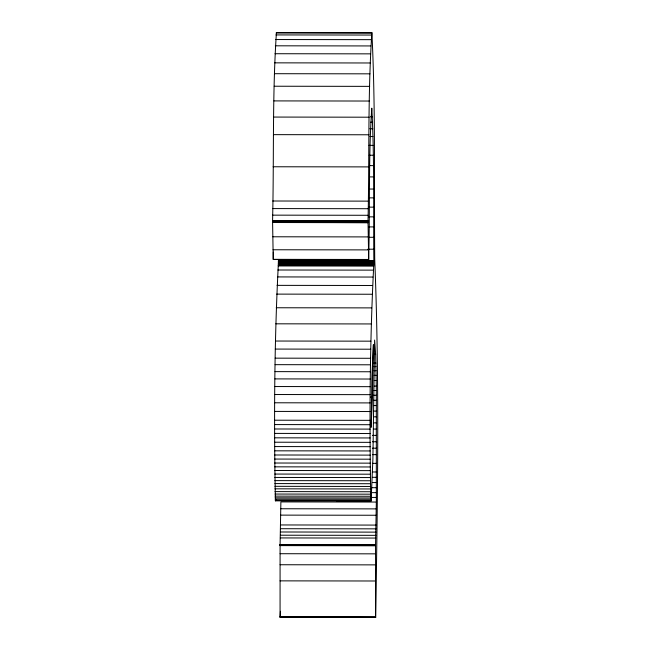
<?xml version="1.0" encoding="UTF-8"?>
<svg xmlns="http://www.w3.org/2000/svg" width="650" height="650" viewBox="0 0 650 650"><rect width="100%" height="100%" fill="white"/><g stroke="black" fill="none" stroke-linecap="round" stroke-linejoin="round"><path stroke-width="0.97" d="M278.395 262.827L373.839 263.209L278.395 263.071L278.403 261.243L373.848 261.373L373.848 260.829C373.336 209.958 374.498 158.941 371.792 108.16C368.42 156.967 370.037 206.269 368.745 255.231L368.688 259.569L273.236 259.447L272.569 220.894C274.081 158.178 272.236 95.022 276.437 32.5L371.881 32.63C375.627 107.957 374.026 183.714 374.725 259.188C379.478 378.503 377.674 498.119 375.619 617.5L280.166 617.37L280.069 616.679L280.085 545.074L280.881 501.914L376.334 502.044L376.317 386.092L375.659 354.299L374.611 340.056L372.889 459.298L371.118 500.874L275.405 500.849C273.886 421.704 274.284 342.379 278.387 263.307L373.839 263.445M278.403 261.243L278.403 260.423L373.848 260.561M368.688 259.577L368.014 221.024C369.452 158.299 367.729 95.16 371.881 32.63M370.849 500.979C369.338 421.858 369.728 342.566 373.839 263.526L278.387 263.477M375.619 617.5L375.537 545.277L376.334 502.044M373.848 261.641L278.403 261.511M373.848 262.186L278.395 262.056M373.848 262.706L278.395 262.576M273.325 252.062L273.244 259.374L368.696 259.456M372.458 397.126L373.384 344.63L371.954 375.993L371.077 427.375L372.458 397.126L370.427 397.118M280.434 611.26L280.166 617.37M275.949 499.346L275.405 500.849M276.144 33.036L371.589 33.166M275.917 34.921L371.361 35.051M275.616 39.536L371.061 39.666M275.316 45.809L370.768 45.939M275.023 53.723L370.476 53.852M274.755 62.847L370.199 62.977M274.487 73.702L369.939 73.832M274.227 86.231L369.679 86.361M273.967 100.904L369.419 101.034M370.435 116.781L372.466 116.789M273.723 117.065L369.168 117.203M370.614 122.184L372.645 122.192M369.761 128.765L372.808 128.765M273.488 134.648L368.932 134.778M369.923 136.524L372.962 136.524M369.054 145.356L373.116 145.364M369.192 155.228L373.254 155.236M369.322 165.612L373.384 165.62M273.106 166.766L368.558 166.896M369.436 176.906L373.498 176.914M368.517 189.044L373.596 189.053M368.582 197.86L373.661 197.868M272.756 201.004L368.201 201.134M368.631 207.147L373.709 207.155M272.683 208.585L368.127 208.715M272.618 215.15L368.071 215.28M368.68 216.848L373.758 216.856M272.569 220.894L368.014 221.024M272.569 221.073L368.014 221.114M272.569 221.171L368.014 221.301M272.569 221.366L368.014 221.398M272.561 221.471L368.014 221.601M272.561 221.577L368.014 221.707M272.561 221.748L368.014 221.812M272.561 221.812L368.014 222.016M272.561 221.951L368.014 222.146M272.561 222.081L368.014 222.268M272.561 222.203L368.014 222.446M272.569 222.365L368.014 222.601M272.569 222.511L368.014 222.714M368.713 226.907L373.791 226.915M272.821 236.779L368.274 236.909M368.737 237.291L373.815 237.299M367.746 249.202L373.839 249.21M273.057 249.762L368.501 249.893M278.403 260.699L373.848 260.829M278.403 260.967L373.848 261.097M278.395 261.787L373.848 261.918M278.395 262.316L373.848 262.446M278.387 263.624L373.839 263.689M278.387 263.754L373.831 263.827M278.379 263.908L373.831 263.949M278.379 263.981L373.831 264.079M278.346 264.737L373.791 264.867M278.298 265.428L373.75 265.558M278.249 265.947L373.701 266.086M277.899 270.002L373.352 270.132M277.477 276.924L372.921 277.054M277.046 285.358L372.491 285.488M276.673 294.117L372.125 294.247M276.226 307.759L371.67 307.889M275.803 323.814L371.256 323.944M275.446 341.031L370.89 341.169M275.308 349.074L370.752 349.213M373.628 354.299L375.659 354.299M275.178 358.158L370.622 358.288M373.904 363.082L375.936 363.09M275.096 364.666L370.541 364.796M373.986 366.616L376.017 366.616M374.067 370.703L376.098 370.703M275.023 371.629L370.467 371.759M374.148 375.326L376.179 375.326M274.95 378.901L370.402 379.031M374.221 380.469L376.252 380.469M374.286 386.092L376.317 386.092M274.893 386.539L370.338 386.677M373.319 390.512L376.366 390.52M274.836 394.526L370.281 394.656M373.36 395.249L376.407 395.257M373.392 400.278L376.439 400.278M274.787 402.781L370.24 402.911M373.425 405.567L376.472 405.576M373.457 411.092L376.504 411.101M274.747 411.409L370.191 411.539M373.474 416.829L376.521 416.829M274.714 420.209L370.159 420.339M373.498 422.874L376.537 422.882M274.698 424.58L370.142 424.71M373.506 429.065L376.553 429.073M274.69 428.984L370.134 429.114M274.682 433.404L370.126 433.534M372.499 435.362L376.561 435.37M274.674 437.824L370.126 437.954M372.499 441.748L376.561 441.756M274.674 442.219L370.126 442.349M274.682 446.566L370.126 446.704M372.499 448.183L376.561 448.191M274.682 450.824L370.134 450.954M372.491 454.642L376.553 454.651M274.69 454.992L370.142 455.122M274.706 459.062L370.159 459.192M274.723 463.019L370.175 463.149M372.474 463.344L376.537 463.352M274.739 466.838L370.191 466.968M274.763 470.503L370.216 470.632M372.45 471.973L376.512 471.981M274.787 474.061L370.24 474.199M372.426 477.311L376.488 477.319M274.82 477.441L370.264 477.571M274.852 480.618L370.297 480.748M372.401 482.56L376.464 482.568M274.885 483.584L370.329 483.714M274.918 486.322L370.37 486.46M371.361 487.703L376.439 487.703M274.958 488.824L370.411 488.962M275.007 491.611L370.459 491.741M371.329 492.643L376.407 492.651M275.064 494.049L370.508 494.179M275.121 496.129L370.565 496.259M371.296 497.429L376.374 497.437M275.178 497.835L370.622 497.965M275.234 499.159L370.687 499.289M275.316 500.346L370.768 500.484M336.594 500.825L371.118 500.874M280.816 508.755L376.269 508.885M280.743 515.125L376.196 515.255M280.613 524.956L376.058 525.086M280.548 528.718L376.001 528.848M280.483 531.992L375.936 532.131M280.41 535.21L375.854 535.34M280.329 537.932L375.773 538.062M280.093 544.489L375.546 544.619M280.093 544.619L375.546 544.643M280.093 544.765L375.537 544.789M280.085 544.879L375.537 544.952M280.085 545.009L375.537 545.074M280.085 545.147L375.537 545.204M280.085 545.293L375.537 545.35M280.085 545.374L375.537 545.504M280.085 545.521L375.537 545.577M280.085 545.602L375.537 545.732M280.077 553.711L375.529 553.841M280.077 564.744L375.521 564.874M280.069 580.864L375.521 580.994M280.069 616.679L375.513 616.809M300.519 617.175L375.659 617.281M280.15 617.281L375.635 617.451"/></g></svg>
